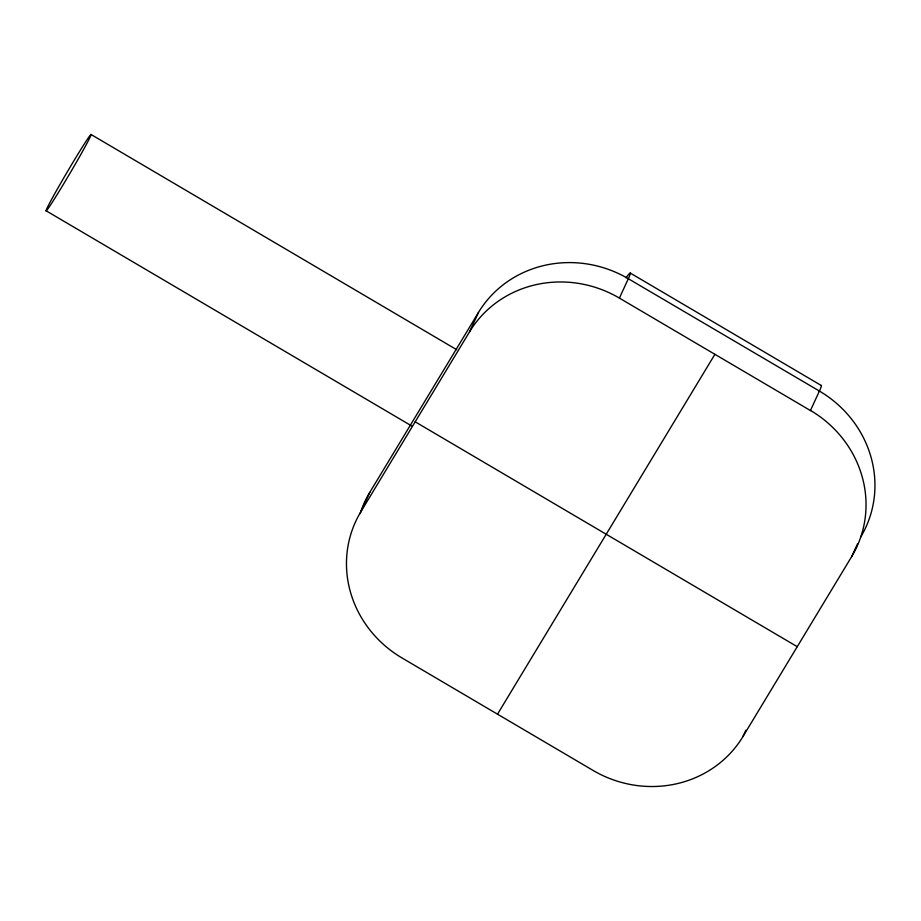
<?xml version="1.0" encoding="UTF-8"?>
<svg xmlns="http://www.w3.org/2000/svg" width="921" height="921" viewBox="0 0 921 921"><rect width="100%" height="100%" fill="white"/><g stroke="black" fill="none" stroke-linecap="round" stroke-linejoin="round"><path stroke-width="1.38" d="M857.601 543.701L851.66 556.629L742.902 736.65A110.9 105.04 24.7 0 1 593.032 770.405L402.005 657.962A110.9 105.04 24.7 0 1 360.836 511.788L369.758 492.401L478.46 312.472A110.854 105.006 24.7 0 1 628.318 278.718L819.402 391.057A110.9 105.04 24.7 0 1 860.571 537.242M360.836 511.788L469.537 331.848L478.494 312.495M469.572 331.871L469.537 331.848A110.854 105.006 24.7 0 1 619.407 298.105L628.352 278.66A110.9 3.776 -59.5 0 0 625.992 277.831M619.407 298.105L810.434 410.536L819.402 391.057M742.902 736.65L745.872 730.192M497.513 714.189L714.915 354.32M810.434 410.536L810.492 410.444A110.9 105.04 24.7 0 1 851.66 556.629M630.275 273.065L821.302 385.508M91.121 134.535A44.358 1.508 -59.5 0 1 57.217 194.435A44.358 1.508 -59.5 0 1 57.413 188.955A44.358 1.508 -59.5 0 1 91.121 134.535L456.666 349.692M415.187 421.818L797.252 646.692M46.05 210.748L411.583 425.893M360.111 513.642A110.9 105.04 24.7 0 1 369.758 492.401M821.095 385.496A110.9 3.776 -59.5 0 1 819.391 391.091"/></g></svg>
